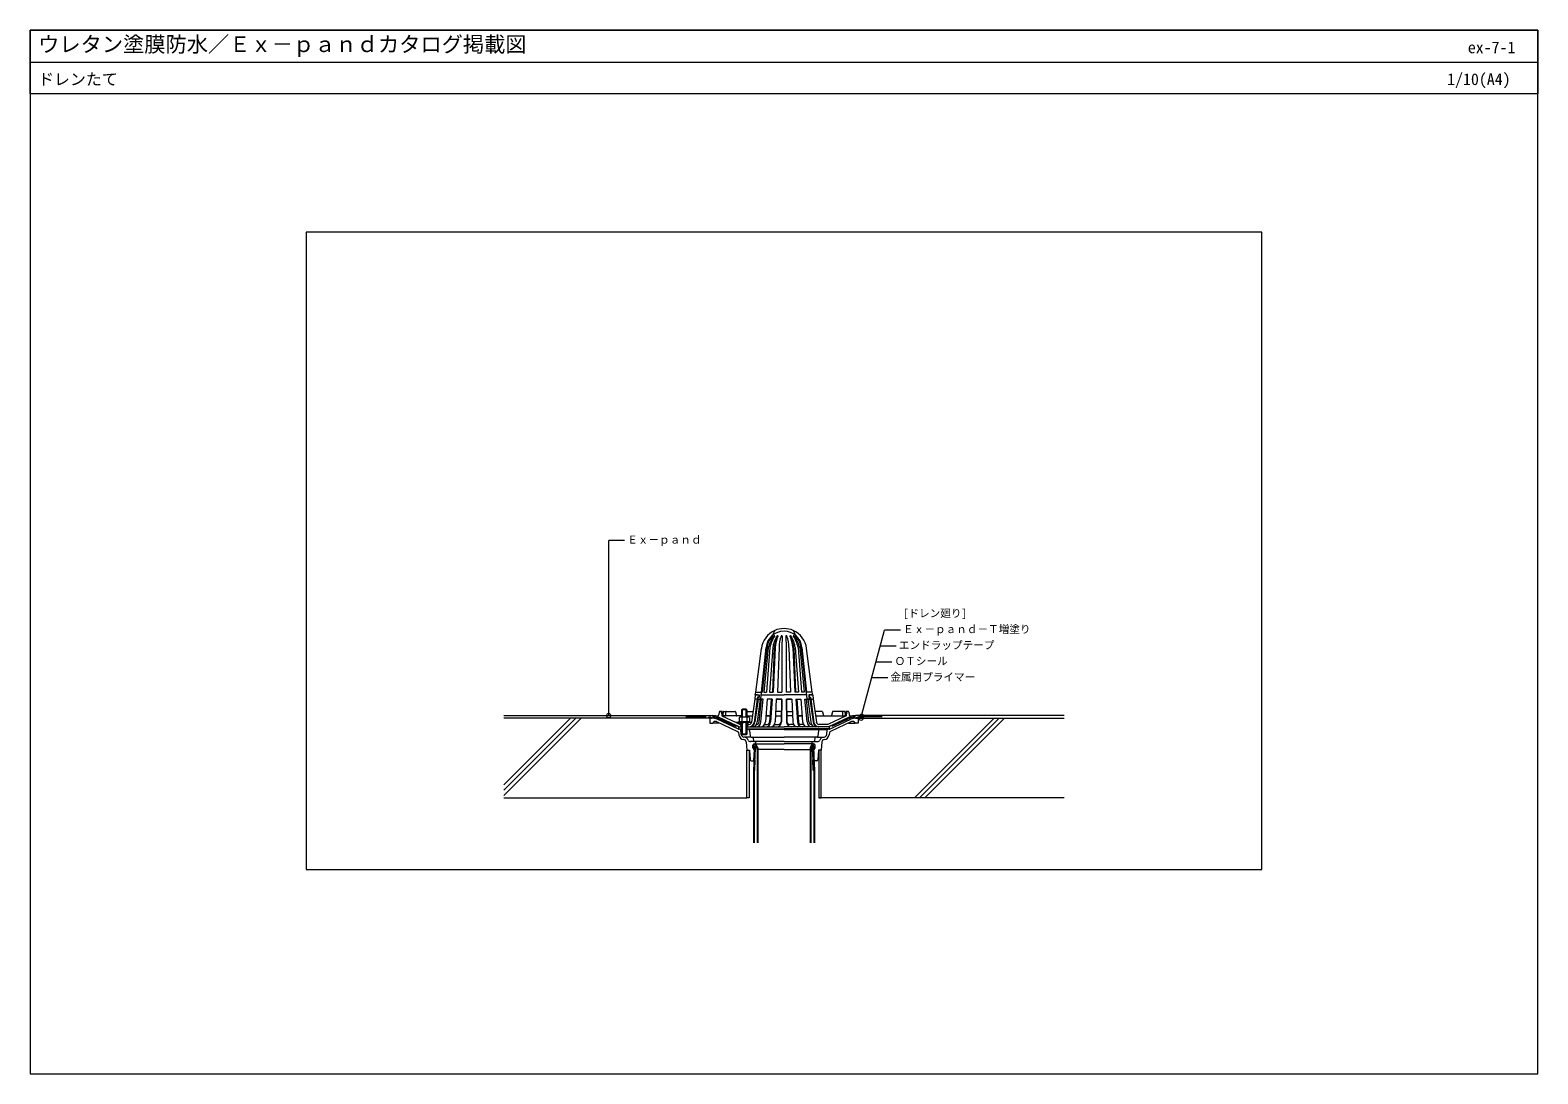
# Model space of a CAD drawing. Units: millimetres, scale not verified. Extents: x -1420 to 1420, y -983 to 983.
import ezdxf
from ezdxf.enums import TextEntityAlignment as Align

# ---------------------------------------------------------------- set-up
doc = ezdxf.new("R2010")
doc.units = ezdxf.units.MM
doc.header["$LTSCALE"] = 3
doc.linetypes.add('USER1', pattern=[19.05, 12.7, -6.35])
for name, color, linetype, lineweight in [('0-0_0', 7, 'Continuous', 18), ('0-1_WAKU', 7, 'Continuous', 18), ('0-2_KANAMONO', 4, 'Continuous', 18), ('0-3_KUTAI', 3, 'Continuous', 18), ('0-4_BOUSUI', 1, 'Continuous', 18), ('0-5_HATCH', 9, 'Continuous', 18), ('0-6_MOJI', 7, 'Continuous', 18), ('0-8_HAISUI', 7, 'Continuous', 25)]:
    doc.layers.add(name, color=color, linetype=linetype, lineweight=lineweight)
doc.styles.add('ＭＳ ゴシック', font='')
doc.styles.get('ＭＳ ゴシック').set_extended_font_data('MS Gothic')

msp = doc.modelspace()

# ---------------------------------------------------------------- linework, layer by layer
at = {"layer": '0-0_0'}
msp.add_line((-1420, 922.765), (1420, 922.765), dxfattribs=at)
msp.add_lwpolyline([(-900, -597.598), (900, -597.598), (900, 602.402), (-900, 602.402)], close=True, dxfattribs=at)
at = {"layer": '0-1_WAKU'}
for points in [[(-1420, -982.598), (1420, -982.598), (1420, 982.765), (-1420, 982.765)], [(1420, 862.765), (-1420, 862.765), (-1420, 982.765), (1420, 982.765)]]:
    msp.add_lwpolyline(points, close=True, dxfattribs=at)
at = {"layer": '0-2_KANAMONO'}
for p, q in [((-17.5, -147.78), (-22.5, -157.567)), ((-3.157, -158.598), (-3.787, -179.588)), ((3.156, -158.598), (3.787, -179.588)), ((17.5, -147.78), (22.5, -157.567)), ((-53.351, -264.058), (-42.643, -181.525)), ((-33.61, -179.588), (-42.487, -264.058)), ((-42.487, -264.058), (-33.823, -179.588)), ((-32.501, -179.588), (-41.063, -264.058)), ((-29.602, -179.588), (-37.771, -264.058)), ((-26.444, -179.588), (-33.179, -264.058)), ((-21.088, -179.588), (-27.098, -264.058)), ((-18.319, -181.525), (-21.928, -264.058)), ((-16.361, -179.588), (-20.227, -264.058)), ((-9.363, -179.588), (-12.402, -264.058)), ((-3.787, -179.588), (-4.298, -264.058)), ((3.787, -179.588), (4.298, -264.058)), ((9.363, -179.588), (12.402, -264.058)), ((16.361, -179.588), (20.227, -264.058)), ((18.319, -181.525), (21.928, -264.058)), ((21.088, -179.588), (27.098, -264.058)), ((26.444, -179.588), (33.179, -264.058)), ((29.602, -179.588), (37.771, -264.058)), ((32.501, -179.588), (41.063, -264.058)), ((33.61, -179.588), (42.487, -264.058)), ((42.487, -264.058), (33.823, -179.588)), ((53.351, -264.058), (42.643, -181.525)), ((-55.081, -277.058), (-60.915, -320.227)), ((-50.54, -277.058), (-56.455, -320.83)), ((-54, -269.058), (-55.081, -277.058)), ((-39.317, -277.058), (-55.081, -277.058)), ((-48.894, -277.058), (-55.03, -319.67)), ((-54, -269.058), (-53.351, -264.058)), ((-54, -269.058), (-47, -269.058)), ((-50, -269.058), (-54, -269.058)), ((-53.351, -264.058), (-42.487, -264.058)), ((-53.351, -264.058), (-42.487, -264.058)), ((-50.228, -277.058), (-53.291, -277.058)), ((-50, -273.058), (-50.54, -277.058)), ((-45.072, -277.058), (-50.38, -319.771)), ((-47, -273.058), (-50, -273.058)), ((-48.5, -277.058), (-49.063, -274.058)), ((-48.5, -277.058), (-43.821, -277.058)), ((-48, -269.058), (-47, -273.058)), ((-46.791, -319.452), (-42.533, -277.058)), ((-39.317, -277.058), (-45.072, -277.058)), ((-43.821, -277.058), (-42.487, -264.058)), ((-43.607, -319.771), (-39.317, -277.058)), ((-43, -269.058), (0, -269.058)), ((-42.487, -264.058), (-41.063, -264.058)), ((-37.771, -264.058), (-33.179, -264.058)), ((-31.418, -277.058), (-35.118, -319.771)), ((-23.663, -277.058), (-31.418, -277.058)), ((-22.327, -277.058), (-31.418, -277.058)), ((-24.232, -277.058), (-27.121, -319.643)), ((-27.098, -264.058), (-20.227, -264.058)), ((-22.327, -277.058), (-25.225, -319.771)), ((-14.686, -277.058), (-16.397, -319.771)), ((-4.066, -277.058), (-14.686, -277.058)), ((-13.974, -277.058), (-5.156, -277.058)), ((-12.402, -264.058), (-4.298, -264.058)), ((-4.466, -277.052), (-5.097, -319.766)), ((-4.066, -277.058), (-4.697, -319.771)), ((43, -269.058), (0, -269.058)), ((4.066, -277.058), (14.686, -277.058)), ((4.066, -277.058), (4.697, -319.771)), ((12.402, -264.058), (4.298, -264.058)), ((4.466, -277.052), (5.097, -319.766)), ((13.974, -277.058), (5.156, -277.058)), ((14.686, -277.058), (16.397, -319.771)), ((27.098, -264.058), (20.227, -264.058)), ((22.327, -277.058), (25.225, -319.771)), ((22.327, -277.058), (31.418, -277.058)), ((23.663, -277.058), (31.418, -277.058)), ((24.232, -277.058), (27.121, -319.643)), ((31.418, -277.058), (35.118, -319.771)), ((37.771, -264.058), (33.179, -264.058)), ((43.607, -319.771), (39.317, -277.058)), ((39.317, -277.058), (45.072, -277.058)), ((39.317, -277.058), (55.081, -277.058)), ((42.487, -264.058), (41.063, -264.058)), ((53.351, -264.058), (42.487, -264.058)), ((53.351, -264.058), (42.487, -264.058)), ((43.821, -277.058), (42.487, -264.058)), ((46.791, -319.452), (42.533, -277.058)), ((48.5, -277.058), (43.821, -277.058)), ((45.072, -277.058), (50.38, -319.771)), ((54, -269.058), (47, -269.058)), ((48, -269.058), (47, -273.058)), ((47, -273.058), (50, -273.058)), ((48.5, -277.058), (49.062, -274.058)), ((48.894, -277.058), (55.03, -319.67)), ((50, -269.058), (54, -269.058)), ((50, -273.058), (50.54, -277.058)), ((50.228, -277.058), (53.291, -277.058)), ((50.54, -277.058), (56.455, -320.83)), ((54, -269.058), (53.351, -264.058)), ((54, -269.058), (55.081, -277.058)), ((55.081, -277.058), (60.915, -320.227)), ((-124.461, -310.058), (-124.642, -309.947)), ((-124.461, -310.058), (-83.716, -329.058)), ((-122.208, -301.824), (-122.723, -306.201)), ((-120.222, -300.058), (-119.785, -300.058)), ((-117.438, -300.058), (-119.785, -300.058)), ((-117.798, -301.831), (-117.03, -308.558)), ((-79.76, -308.558), (-117.03, -308.558)), ((-117.03, -308.558), (-90.224, -321.058)), ((-116.351, -300.991), (-115.436, -306.946)), ((-114.324, -300.866), (-115.469, -306.726)), ((-111.251, -308.558), (-113.558, -308.558)), ((-113.342, -300.058), (-108.268, -300.058)), ((-110.067, -301.8), (-110.252, -307.59)), ((-108.268, -300.058), (-92.284, -300.058)), ((-91.31, -300.83), (-89.681, -307.786)), ((-84.24, -311.777), (-84.24, -319.458)), ((-67.58, -310.89), (-81.86, -310.89)), ((-79.76, -297.08), (-78.485, -295.805)), ((-79.76, -297.08), (-79.76, -310.89)), ((-70.24, -297.08), (-79.76, -297.08)), ((-79.48, -311.777), (-79.48, -319.458)), ((-78.485, -310.89), (-78.485, -295.805)), ((-71.515, -295.805), (-78.485, -295.805)), ((-71.515, -310.89), (-71.515, -295.805)), ((-70.24, -297.08), (-71.515, -295.805)), ((-70.24, -297.08), (-70.24, -310.89)), ((-70.24, -300.084), (-58.193, -300.084)), ((-70.24, -308.558), (-59.338, -308.558)), ((-69.96, -311.706), (-69.96, -319.458)), ((-65.2, -311.777), (-65.2, -319.458)), ((-28.269, -308.558), (-34.146, -308.558)), ((-28.269, -308.558), (-34.146, -308.558)), ((-15.948, -308.558), (-4.932, -308.558)), ((-4.806, -300.058), (-15.608, -300.058)), ((4.806, -300.058), (15.608, -300.058)), ((15.948, -308.558), (4.931, -308.558)), ((28.269, -308.558), (34.146, -308.558)), ((28.269, -308.558), (34.146, -308.558)), ((71.515, -300.084), (58.193, -300.084)), ((59.338, -308.558), (88.707, -308.558)), ((72.497, -300.892), (74.112, -307.786)), ((117.03, -308.558), (82.718, -324.558)), ((124.461, -310.058), (83.716, -329.058)), ((88.707, -308.558), (117.03, -308.558)), ((91.31, -300.83), (89.681, -307.786)), ((108.268, -300.058), (92.284, -300.058)), ((113.342, -300.058), (108.268, -300.058)), ((110.067, -301.8), (110.252, -307.59)), ((111.251, -308.558), (113.558, -308.558)), ((114.324, -300.866), (115.469, -306.726)), ((116.351, -300.991), (115.436, -306.946)), ((117.798, -301.831), (117.03, -308.558)), ((117.438, -300.058), (119.785, -300.058)), ((120.221, -300.058), (119.785, -300.058)), ((122.208, -301.824), (122.723, -306.201)), ((124.461, -310.058), (124.642, -309.947)), ((-121.437, -321.983), (-134, -321.983)), ((-127.264, -319.265), (-87.444, -337.833)), ((-85.496, -333.735), (-125.982, -314.856)), ((-62.775, -321.058), (-90.224, -321.058)), ((-90.224, -321.058), (-82.718, -324.558)), ((-64, -319.458), (-86, -319.458)), ((-86, -319.458), (-86, -321.058)), ((-85.777, -340.084), (-85.19, -344.347)), ((-85.3, -321.058), (-75.5, -321.058)), ((-65.98, -321.058), (-85.02, -321.058)), ((-84.5, -333.101), (-79.76, -333.101)), ((-83.716, -329.058), (-80.287, -329.058)), ((-83.716, -329.058), (-79.76, -329.058)), ((-82.718, -324.558), (-79.76, -324.558)), ((-82.527, -321.058), (-81.527, -329.058)), ((-78.485, -334.483), (-81.5, -334.483)), ((-79.76, -321.058), (-79.76, -343.207)), ((-78.485, -344.483), (-78.485, -321.058)), ((-66.227, -321.058), (-76.027, -321.058)), ((-71.515, -344.483), (-71.515, -321.058)), ((-67.146, -334.483), (-71.515, -334.483)), ((-70.24, -321.058), (-70.24, -343.207)), ((-70.24, -324.558), (-65.87, -324.558)), ((-70.24, -329.058), (0, -329.058)), ((-70.24, -333.096), (0, -333.096)), ((-70.24, -333.096), (0, -333.096)), ((-68, -321.058), (-69, -329.058)), ((0, -334.483), (-67.146, -334.483)), ((-65.165, -336.21), (-63.712, -346.755)), ((-64, -319.458), (-64, -321.058)), ((-36.538, -324.558), (-31.42, -324.558)), ((-17.817, -324.558), (-10.695, -324.558)), ((83.716, -329.058), (0, -329.058)), ((0, -334.483), (67.146, -334.483)), ((17.817, -324.558), (10.695, -324.558)), ((36.538, -324.558), (31.42, -324.558)), ((65.165, -336.21), (63.712, -346.755)), ((82.718, -324.558), (65.87, -324.558)), ((67.146, -334.483), (81.5, -334.483)), ((85.777, -340.084), (85.19, -344.347)), ((85.496, -333.735), (125.982, -314.856)), ((127.264, -319.265), (87.444, -337.833)), ((121.437, -321.983), (134, -321.983)), ((-70.24, -343.207), (-79.76, -343.207)), ((-79.76, -343.207), (-78.485, -344.483)), ((-71.515, -344.483), (-78.485, -344.483)), ((-61.731, -348.483), (-75.598, -348.474)), ((-70.24, -343.207), (-71.515, -344.483)), ((-61.731, -348.483), (-60.17, -348.483)), ((-60.17, -348.483), (0, -348.483)), ((-58.5, -368.983), (-58.5, -363.983)), ((-58.189, -350.21), (-57.494, -355.255)), ((0, -356.983), (-53, -356.983)), ((-53, -360.983), (0, -360.983)), ((-50, -367.983), (-53, -360.983)), ((60.17, -348.483), (0, -348.483)), ((0, -356.983), (53, -356.983)), ((53, -360.983), (0, -360.983)), ((50, -367.983), (53, -360.983)), ((58.189, -350.21), (57.494, -355.255)), ((58.5, -368.983), (58.5, -363.983)), ((61.731, -348.483), (60.17, -348.483)), ((61.731, -348.483), (75.598, -348.474)), ((-56.515, -392.983), (-55.5, -371.983)), ((0, -371.983), (-50, -371.983)), ((0, -371.983), (50, -371.983)), ((56.515, -392.983), (55.5, -371.983))]:
    msp.add_line(p, q, dxfattribs=at)
for points in [[(-47, -269.058), (-47, -274.058), (-49.063, -274.058)], [(47, -269.058), (47, -274.058), (49.062, -274.058)], [(-28.269, -308.558), (-34.146, -308.558), (-26.369, -308.558)], [(28.269, -308.558), (34.146, -308.558), (26.369, -308.558)], [(-134.434, -312.983), (-139.5, -312.983), (-140, -321.983), (-134, -321.983)], [(-80.732, -343.733), (-81.5, -334.483), (-84.5, -333.101)], [(84.5, -333.101), (0, -333.096), (84.5, -333.101)], [(80.732, -343.733), (81.5, -334.483), (84.5, -333.101)], [(134.434, -312.983), (139.5, -312.983), (140, -321.983), (134, -321.983)], [(-71.155, -357.584), (-70, -372.983), (-65, -372.983), (-63.639, -391.132)], [(-55.5, -360.983), (-53, -360.983), (-53, -356.983), (-55.512, -356.983), (-62.929, -356.983)], [(55.5, -360.983), (53, -360.983), (53, -356.983), (55.512, -356.983), (62.929, -356.983)], [(71.155, -357.584), (70, -372.983), (65, -372.983), (63.639, -391.132)], [(-61.644, -392.983), (-56.515, -392.983), (-54.941, -391.483), (-53.998, -371.983), (-55.5, -371.983)], [(61.644, -392.983), (56.515, -392.983), (54.941, -391.483), (53.998, -371.983), (55.5, -371.983)]]:
    msp.add_lwpolyline(points, dxfattribs=at)
for points in [[(-70, -462.983), (-70, -372.983), (-65.5, -372.983), (-65.5, -462.983)], [(70, -462.983), (70, -372.983), (65.5, -372.983), (65.5, -462.983)]]:
    msp.add_lwpolyline(points, close=True, dxfattribs=at)
for centre, radius, start, end in [((0, -187.058), 43, 114.01506, 172.60714), ((0, -183.058), 34, 90, 174.14327), ((-3.308, -182.607), 30.452, 124.6897, 174.31133), ((1.921, -183.925), 34.694, 130.56111, 172.819), ((27.661, -194.504), 59.174, 142.64194, 165.39984), ((36.004, -192.555), 63.78, 146.73123, 168.26975), ((28.31, -185.537), 49.754, 147.21813, 173.13327), ((-16.997, -160.818), 3.252, 95.9237, 136.95294), ((34.59, -184.534), 52.995, 149.41279, 176.7446), ((0, -187.058), 43, 90, 114.01506), ((49.408, -183.4), 65.88, 157.88483, 176.68346), ((-11.144, -160.818), 3.252, 88.00835, 136.95294), ((45.403, -178.552), 54.776, 158.63666, 181.08437), ((-4.383, -158.812), 1.245, 9.92349, 170.07651), ((0, -187.058), 43, 65.98494, 90), ((0, -183.058), 34, 5.85673, 90), ((4.383, -158.812), 1.245, 9.92349, 170.07651), ((-45.403, -178.552), 54.776, 358.91563, 21.36334), ((-34.591, -184.534), 52.995, 3.2554, 30.58721), ((11.144, -160.818), 3.252, 43.04706, 91.99165), ((-49.409, -183.4), 65.88, 3.31654, 22.11517), ((-28.31, -185.537), 49.754, 6.86673, 32.78187), ((-36.004, -192.555), 63.78, 11.73025, 33.26877), ((16.997, -160.818), 3.252, 43.04706, 84.0763), ((0, -187.058), 43, 7.39286, 65.98494), ((-27.661, -194.504), 59.174, 14.60016, 37.35806), ((-1.921, -183.925), 34.694, 7.181, 49.43889), ((3.308, -182.607), 30.452, 5.68867, 55.3103), ((-124.25, -309.308), 0.75, 112.78322, 238.51591), ((-125.702, -305.85), 3, 292.78322, 353.29016), ((-120.222, -302.058), 2, 90, 173.29016), ((-119.785, -302.058), 2, 6.50855, 90), ((-117.438, -301.158), 1.1, 8.73633, 90), ((-113.558, -306.658), 1.9, 188.73633, 270), ((-113.342, -301.058), 1, 90, 168.93852), ((-111.251, -307.558), 1, 270, 358.17441), ((-108.268, -301.858), 1.8, 90, 178.17441), ((-92.284, -301.058), 1, 13.18609, 90), ((-88.707, -307.558), 1, 193.18609, 270), ((-81.86, -314.526), 3.636, 49.11761, 130.88239), ((-74.72, -325.17), 14.28, 70.52878, 109.47122), ((-67.58, -314.526), 3.636, 49.11761, 130.88239), ((-28.269, -303.558), 5, 270, 292.66299), ((28.269, -303.558), 5, 247.33701, 270), ((71.515, -301.084), 1, 11.06148, 90), ((75.086, -307.558), 1, 193.18609, 270), ((88.707, -307.558), 1, 270, 346.81391), ((92.284, -301.058), 1, 90, 166.81391), ((108.268, -301.858), 1.8, 1.82559, 90), ((111.251, -307.558), 1, 181.82559, 270), ((113.342, -301.058), 1, 11.06148, 90), ((113.558, -306.658), 1.9, 270, 351.26367), ((117.438, -301.158), 1.1, 90, 171.26367), ((119.785, -302.058), 2, 90, 173.49145), ((120.221, -302.058), 2, 6.70984, 90), ((125.702, -305.85), 3, 186.70984, 247.21678), ((124.25, -309.308), 0.75, 301.48409, 67.21678), ((-134.434, -332.983), 20, 65, 90), ((-129.346, -323.811), 5, 65.38862, 158.55076), ((-88.602, -340.434), 2.846, 7.0544, 66.00198), ((-85.2, -333.101), 0.7, 245, 0), ((-67.146, -336.483), 2, 7.84409, 90), ((-65.87, -319.558), 5, 270, 358.71059), ((-65.87, -319.558), 9.5, 270, 352.30395), ((-64.54, -319.558), 9.5, 270, 358.71059), ((-62.775, -319.058), 2, 270, 352.30395), ((-59.878, -319.558), 9.5, 270, 358.71059), ((-53.104, -319.558), 9.5, 270, 358.71059), ((-51.79, -319.339), 5, 271.39299, 358.71059), ((-44.615, -319.558), 9.5, 270, 358.71059), ((-34.723, -319.558), 9.5, 270, 358.71059), ((-32.416, -319.349), 5.303, 280.82629, 356.82158), ((-25.895, -319.558), 9.5, 270, 358.71059), ((-14.195, -319.558), 9.5, 270, 358.71059), ((-11.212, -318.288), 6.291, 274.7186, 346.41756), ((14.195, -319.558), 9.5, 181.28941, 270), ((11.212, -318.288), 6.291, 193.58244, 265.2814), ((25.895, -319.558), 9.5, 181.28941, 270), ((34.723, -319.558), 9.5, 181.28941, 270), ((32.416, -319.349), 5.303, 183.17842, 259.17371), ((44.615, -319.558), 9.5, 181.28941, 270), ((53.104, -319.558), 9.5, 181.28941, 270), ((51.79, -319.339), 5, 181.28941, 268.60701), ((59.878, -319.558), 9.5, 181.28941, 270), ((64.54, -319.558), 9.5, 181.28941, 270), ((65.87, -319.558), 9.5, 187.69605, 270), ((65.87, -319.558), 5, 181.28941, 270), ((67.146, -336.483), 2, 90, 172.15591), ((85.2, -333.101), 0.7, 180, 295), ((88.602, -340.434), 2.846, 113.99802, 172.9456), ((134.434, -332.983), 20, 90, 115), ((129.346, -323.811), 5, 21.44924, 114.61138), ((-75.283, -342.983), 10, 187.84409, 266.72217), ((-75.283, -342.983), 5.5, 187.84409, 266.72217), ((-76.141, -357.958), 5, 4.28915, 86.72217), ((-76.141, -357.958), 9.5, 24.33687, 86.72217), ((-62.929, -351.983), 5, 204.33687, 270), ((-61.731, -346.483), 2, 187.84409, 270), ((-60.17, -350.483), 2, 7.84409, 90), ((-55.5, -363.983), 3, 90, 180), ((-55.5, -368.983), 3, 180, 270), ((-55.512, -354.983), 2, 187.84409, 270), ((55.5, -363.983), 3, 0, 90), ((55.5, -368.983), 3, 270, 0), ((55.512, -354.983), 2, 270, 352.15591), ((60.17, -350.483), 2, 90, 172.15591), ((61.731, -346.483), 2, 270, 352.15591), ((62.929, -351.983), 5, 270, 335.66313), ((76.141, -357.958), 9.5, 93.27783, 155.66313), ((76.141, -357.958), 5, 93.27783, 175.71085), ((75.283, -342.983), 5.5, 273.27783, 352.15591), ((75.283, -342.983), 10, 273.27783, 352.15591), ((-61.644, -390.983), 2, 184.28915, 270), ((61.644, -390.983), 2, 270, 355.71085)]:
    msp.add_arc(centre, radius, start, end, dxfattribs=at)
at = {"layer": '0-3_KUTAI'}
for p, q in [((-139.5, -312.983), (-527.5, -312.983)), ((139.5, -312.983), (527.5, -312.983)), ((-527.5, -462.983), (-70, -462.983)), ((527.5, -462.983), (65.5, -462.983))]:
    msp.add_line(p, q, dxfattribs=at)
at = {"layer": '0-4_BOUSUI'}
for p, q in [((-527.5, -307.983), (-134.434, -307.983)), ((-123.868, -310.325), (-87.914, -327.091)), ((123.868, -310.325), (87.914, -327.091)), ((527.5, -307.983), (134.434, -307.983))]:
    msp.add_line(p, q, dxfattribs=at)
at = {"layer": '0-4_BOUSUI', "linetype": 'USER1'}
for p, q in [((-184.945, -310.483), (-134.434, -310.483)), ((184.945, -310.483), (134.434, -310.483)), ((-124.925, -312.591), (-88.971, -329.356)), ((124.925, -312.591), (88.971, -329.356))]:
    msp.add_line(p, q, dxfattribs=at)
at = {"layer": '0-4_BOUSUI'}
for centre, radius, start, end in [((-139.5, -314.092), 3.199, 20.30283, 159.69717), ((-134.434, -332.983), 25, 65, 90), ((134.434, -332.983), 25, 90, 115), ((139.5, -314.092), 3.199, 20.30283, 159.69717), ((-90.027, -331.622), 5, 335, 65), ((90.027, -331.622), 5, 115, 205)]:
    msp.add_arc(centre, radius, start, end, dxfattribs=at)
at = {"layer": '0-4_BOUSUI', "linetype": 'USER1'}
for centre, start, end in [((-134.434, -332.983), 65, 90), ((134.434, -332.983), 90, 115)]:
    msp.add_arc(centre, 22.5, start, end, dxfattribs=at)
at = {"layer": '0-5_HATCH'}
for p, q in [((-142.477, -312.921), (-140.671, -311.116)), ((-140.881, -312.983), (-141.893, -311.97)), ((-141.191, -312.983), (-139.124, -310.916)), ((-139.534, -312.983), (-141.159, -311.358)), ((-138.187, -312.983), (-140.199, -310.971)), ((-139.844, -312.983), (-138.085, -311.224)), ((-136.84, -312.983), (-138.865, -310.957)), ((-138.497, -312.983), (-137.292, -311.778)), ((136.659, -312.622), (138.03, -311.251)), ((137.956, -312.983), (137.031, -312.058)), ((137.646, -312.983), (139.727, -310.902)), ((139.303, -312.983), (137.741, -311.421)), ((140.65, -312.983), (138.67, -311.003)), ((138.993, -312.983), (140.804, -311.172)), ((141.997, -312.983), (139.938, -310.924)), ((140.34, -312.983), (141.623, -311.7)), ((-527.5, -458.425), (-382.058, -312.983)), ((-527.5, -438.626), (-401.857, -312.983)), ((-527.5, -448.526), (-391.957, -312.983)), ((-142.228, -312.983), (-142.421, -312.789)), ((-137.15, -312.983), (-136.705, -312.537)), ((136.609, -312.983), (136.53, -312.904)), ((141.687, -312.983), (142.235, -312.434)), ((245.621, -462.983), (395.621, -312.983)), ((255.521, -462.983), (405.521, -312.983)), ((265.42, -462.983), (415.42, -312.983)), ((-58.5, -365.217), (-54.266, -360.983)), ((-54.59, -367.983), (-58.5, -364.072)), ((-55.08, -371.983), (-58.5, -368.563)), ((-58.428, -369.635), (-52.033, -363.239)), ((-50.1, -367.983), (-56.802, -361.28)), ((-52.286, -367.983), (-50.686, -366.383)), ((53.173, -367.983), (50.952, -365.761)), ((50.987, -367.983), (57.349, -361.62)), ((58.5, -368.819), (52.299, -362.618)), ((52.627, -361.852), (53.497, -360.983)), ((54.901, -368.559), (58.5, -364.96)), ((58.5, -364.329), (55.153, -360.983)), ((-56.202, -371.899), (-55.005, -370.702)), ((56.851, -371.661), (54.96, -369.769)), ((56.011, -371.939), (58.456, -369.494))]:
    msp.add_line(p, q, dxfattribs=at)
at = {"layer": '0-6_MOJI'}
for p, q in [((-300.257, 21.449), (-330.257, 21.449)), ((-330.257, -307.983), (-330.257, 21.449)), ((144.966, -313.071), (189.444, -147.076)), ((219.444, -147.076), (189.444, -147.076)), ((211.406, -177.076), (181.406, -177.076)), ((203.367, -207.076), (173.367, -207.076)), ((195.329, -237.076), (165.329, -237.076))]:
    msp.add_line(p, q, dxfattribs=at)
for centre in [(-330.257, -307.983), (144.966, -313.071), (146.025, -309.119)]:
    msp.add_circle(centre, 4, dxfattribs=at)
at = {"layer": '0-8_HAISUI'}
for p, q in [((-53.998, -371.983), (-53.805, -367.983)), ((-50, -367.983), (-50, -547.598)), ((50, -367.983), (50, -547.598)), ((53.998, -371.983), (53.805, -367.983))]:
    msp.add_line(p, q, dxfattribs=at)
for points in [[(-50, -367.983), (-54.873, -367.983), (-57, -411.983), (-57, -547.598)], [(50, -367.983), (54.873, -367.983), (57, -411.983), (57, -547.598)], [(-57, -411.983), (-55.88, -410.915), (-54.941, -391.483)], [(57, -411.983), (55.88, -410.915), (54.941, -391.483)]]:
    msp.add_lwpolyline(points, dxfattribs=at)

# ---------------------------------------------------------------- texts
at = {"layer": '0-1_WAKU', "style": 'ＭＳ ゴシック'}
for s, height, p in [('ウレタン塗膜防水／Ｅｘ－ｐａｎｄカタログ掲載図', 29.33, (-1405, 932.765)), ('ex-7-1', 21.99, (1288.046, 932.765)), ('ドレンたて', 21.99, (-1405, 872.765)), ('1/10(A4)', 21.99, (1249.061, 872.765))]:
    msp.add_text(s, height=height, dxfattribs=at).set_placement(p, align=Align.BOTTOM_LEFT)
at = {"layer": '0-6_MOJI', "style": 'ＭＳ ゴシック'}
for s, p in [('Ｅｘ－ｐａｎｄ', (-295.257, 11.449)), ('[ドレン廻り]', (224.444, -127.076)), ('Ｅｘ－ｐａｎｄ－Ｔ増塗り', (224.444, -157.076)), ('エンドラップテープ', (216.406, -187.076)), ('ＯＴシール', (208.367, -217.076)), ('金属用プライマー', (200.329, -247.076))]:
    msp.add_text(s, height=14.66, dxfattribs=at).set_placement(p, align=Align.BOTTOM_LEFT)

doc.saveas('drawing.dxf')
